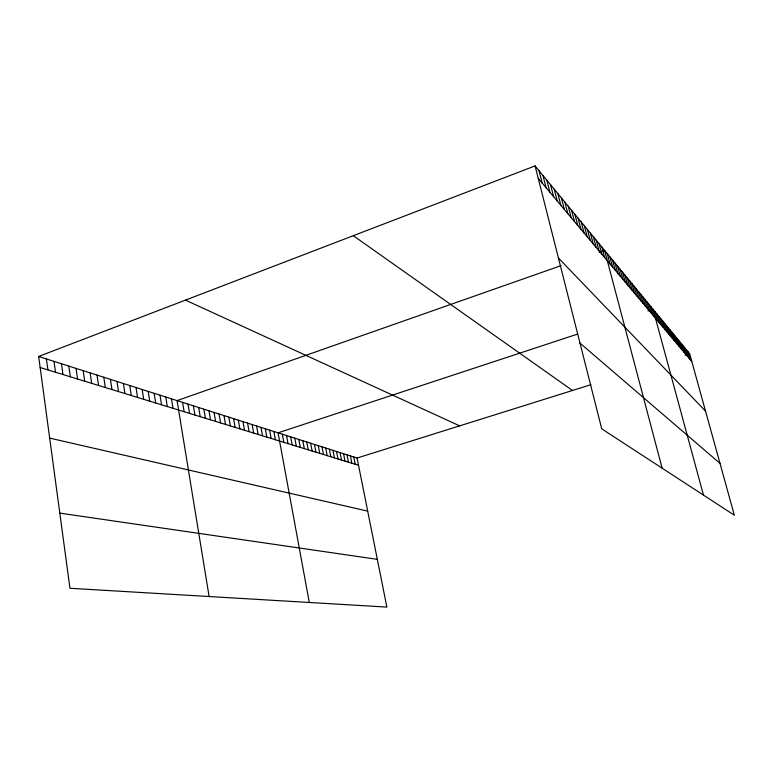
<?xml version="1.0" encoding="UTF-8"?>
<svg xmlns="http://www.w3.org/2000/svg" width="773" height="773" viewBox="0 0 773 773"><rect width="100%" height="100%" fill="white"/><g stroke="black" fill="none" stroke-linecap="round" stroke-linejoin="round"><path stroke-width="1.16" d="M38.65 356.469L357.078 458.031L386.867 607.085L69.957 588.272L38.65 356.469L535.08 165.915L689.651 353.725L734.35 515.214L601.732 428.851L535.08 165.915M561.092 265.632L177.065 400.617L209.116 596.534M599.22 252.23L604.573 250.346L662.123 468.177M577.286 334.178L278.067 432.832L309.297 602.476M647.9 310.901L653.021 309.21L703.478 495.106M357.078 458.031L590.93 384.693M685.052 355.174L689.651 353.725M59.811 513.127L377.321 559.352M49.675 438.107L367.687 511.137M40.148 367.523L358.517 465.269M185.452 300.117L459.655 425.865M353.29 235.697L572.484 390.471M579.992 343.106L720.001 463.375M558.415 257.998L705.546 411.139M538.23 178.35L691.816 361.532M688.134 351.879L690.308 359.735M686.598 350.014L688.782 357.918M685.042 348.121L687.236 356.073M683.458 346.198L685.67 354.198M681.863 344.256L684.076 352.304M680.24 342.284L682.472 350.382M678.597 340.284L680.839 348.439M676.926 338.265L679.187 346.468M675.235 336.207L677.506 344.468M673.525 334.129L675.805 342.439M671.795 332.023L674.085 340.391M670.036 329.878L672.336 338.303M668.249 327.713L670.568 336.187M666.442 325.52L668.771 334.042M664.606 323.288L666.944 331.878M662.741 321.027L665.099 329.665M660.857 318.727L663.224 327.433M658.934 316.399L661.321 325.162M656.992 314.041L659.388 322.863M655.021 311.645L657.437 320.524M651.05 306.813L653.485 315.819M649.049 304.388L651.504 313.452M647.02 301.914L649.484 311.046M644.953 299.412L647.436 308.601M642.865 296.871L645.358 306.127M640.74 294.291L643.252 303.615M638.585 291.672L641.117 301.064M636.401 289.015L638.942 298.465M634.179 286.319L636.73 295.837M631.918 283.575L634.498 293.16M629.628 280.792L632.217 290.445M627.299 277.971L629.908 287.691M624.942 275.091L627.56 284.889M622.536 272.173L625.173 282.039M620.091 269.207L622.748 279.15M617.608 266.192L620.275 276.212M615.086 263.129L617.772 273.217M612.525 260.018L615.221 270.183M609.916 256.849L612.631 267.091M607.269 253.621L610.003 263.951M601.829 247.022L604.602 257.506M599.046 243.63L601.829 254.201M596.205 240.181L599.007 250.839M593.316 236.673L596.138 247.418M590.379 233.098L593.21 243.93M587.383 229.465L590.243 240.384M584.34 225.764L587.209 236.77M581.238 221.996L584.127 233.098M578.078 218.16L580.987 229.349M574.861 214.247L577.789 225.532M571.585 210.266L574.532 221.648M568.242 206.207L571.208 217.686M564.841 202.072L567.826 213.657M561.372 197.859L564.377 209.541M557.835 193.559L560.86 205.347M554.231 189.182L557.275 201.067M550.55 184.718L553.623 196.709M546.801 180.157L549.893 192.255M542.975 175.51L546.086 187.713M539.061 170.756L542.192 183.085M353.754 456.978L355.203 464.244M350.391 455.906L351.841 463.22M346.99 454.814L348.449 462.177M343.55 453.722L345.009 461.114M340.072 452.611L341.531 460.051M336.545 451.49L338.004 458.969M332.979 450.35L334.448 457.877M329.366 449.2L330.834 456.766M325.713 448.031L327.182 455.645M322.012 446.852L323.491 454.514M318.263 445.654L319.742 453.365M314.476 444.446L315.954 452.195M310.63 443.219L312.118 451.017M306.746 441.982L308.234 449.828M302.803 440.726L304.291 448.62M298.813 439.451L300.311 447.393M294.774 438.165L296.272 446.156M290.677 436.861L292.175 444.9M286.532 435.537L288.039 443.625M282.329 434.194L283.836 442.34M273.884 431.498L275.401 439.75M269.642 430.146L271.159 438.446M265.352 428.773L266.859 437.132M260.994 427.392L262.511 435.788M256.578 425.981L258.105 434.436M252.114 424.551L253.631 433.064M247.582 423.111L249.099 431.672M242.983 421.643L244.51 430.271M238.335 420.164L239.862 428.841M233.61 418.657L235.147 427.392M228.827 417.13L230.364 425.923M223.977 415.584L225.513 424.435M219.059 414.009L220.595 422.918M214.073 412.424L215.599 421.391M209.01 410.811L210.546 419.836M203.879 409.168L205.415 418.261M198.671 407.506L200.207 416.666M193.385 405.825L194.922 415.043M188.023 404.115L189.569 413.4M182.583 402.385L184.129 411.729M171.461 398.829L173.007 408.318M165.78 397.022L167.316 406.569M160.001 395.177L161.538 404.791M154.136 393.302L155.682 402.994M148.184 391.409L149.72 401.168M142.135 389.476L143.681 399.312M136 387.524L137.536 397.428M129.758 385.534L131.294 395.505M123.419 383.514L124.955 393.563M116.984 381.456L118.511 391.582M110.442 379.369L111.969 389.573M103.785 377.243L105.312 387.534M97.031 375.089L98.558 385.456M90.151 372.895L91.678 383.35M83.165 370.673L84.682 381.205M76.063 368.402L77.58 379.021M68.836 366.102L70.343 376.799M61.482 363.754L62.99 374.538M54.004 361.368L55.511 372.238M46.39 358.943L47.897 369.909"/></g></svg>
